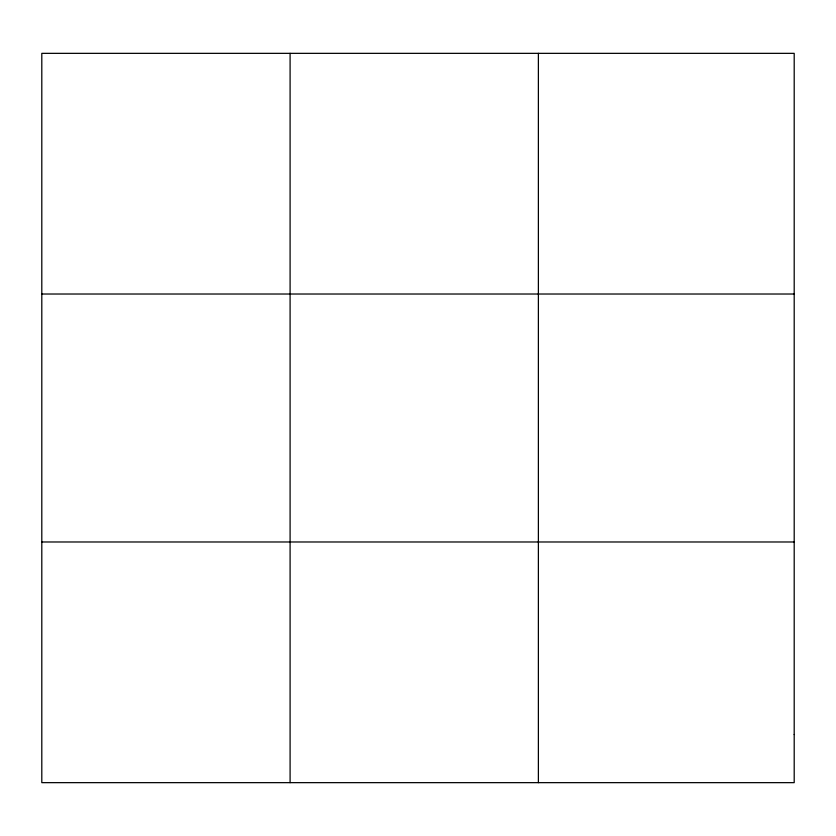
<?xml version="1.0" encoding="UTF-8"?>
<svg xmlns="http://www.w3.org/2000/svg" width="836" height="836" viewBox="0 0 836 836"><rect width="100%" height="100%" fill="white"/><g stroke="black" fill="none" stroke-linecap="round" stroke-linejoin="round"><path stroke-width="1.25" d="M290.092 53.347L290.092 782.653M538.384 53.347L538.384 782.653M41.8 294.021L794.2 294.021M41.8 541.979L794.2 541.979M794.2 734.51L794.2 782.653L41.8 782.653L41.8 53.347L794.2 53.347L794.2 734.51"/></g></svg>
